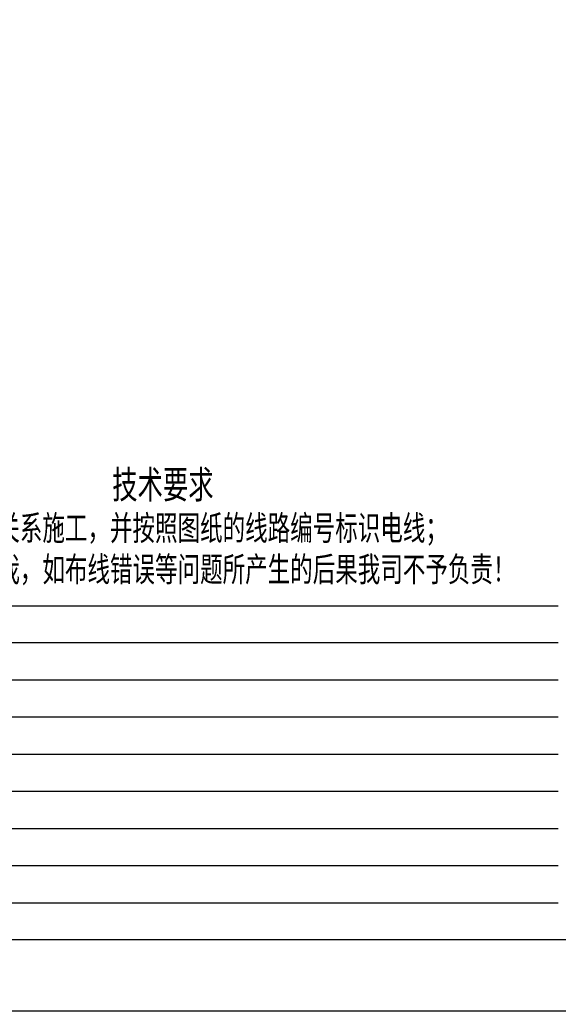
# Model space of a CAD drawing. Header units: millimetres. Extents: x 130143 to 328923, y 19139 to 134795.
# Drawn here: x 152785 to 159743, y 19139 to 31939 of the extents above; entities that cross this region are included whole.
import ezdxf

# ---------------------------------------------------------------- set-up
doc = ezdxf.new("R2010")
doc.units = ezdxf.units.MM
doc.header["$LTSCALE"] = 10
doc.layers.add('邦威智能化', color=7, linetype='Continuous', lineweight=18)
doc.styles.add('仿宋体', font='', dxfattribs={"width": 0.8})
doc.styles.get('仿宋体').set_extended_font_data('宋体')

# ---------------------------------------------------------------- blocks, each defined once
blk = doc.blocks.new('图框')
for points in [[(-2302, 1740), (42698, 1740), (42698, -30260), (-2302, -30260)], [(-802, 590), (41198, 590), (41198, -29110), (-802, -29110)]]:
    blk.add_lwpolyline(points, close=True)

msp = doc.modelspace()

# ---------------------------------------------------------------- linework, layer by layer
at = {"layer": '邦威智能化'}
for p, q in [((131343.24049, 24374.40754, 0), (159743.24049, 24374.40754, 0)), ((131343.24049, 23898.96965, 0), (159743.24049, 23898.96965, 0)), ((131343.24049, 23418.96965, 0), (159743.24049, 23418.96965, 0)), ((131343.24049, 22938.96965, 0), (159743.24049, 22938.96965, 0)), ((131343.24049, 22458.96965, 0), (159743.24049, 22458.96965, 0)), ((131343.24049, 21978.96965, 0), (159743.24049, 21978.96965, 0)), ((131343.24049, 21498.96965, 0), (159743.24049, 21498.96965, 0)), ((131343.24049, 21018.96965, 0), (159743.24049, 21018.96965, 0)), ((131343.24049, 20538.96965, 0), (159743.24049, 20538.96965, 0))]:
    msp.add_line(p, q, dxfattribs=at)

# ---------------------------------------------------------------- block references
at = {"layer": '邦威智能化', "xscale": 0.8000000000029104, "yscale": 0.7999999999992724, "zscale": 0.8}
msp.add_blockref('图框', (131984.48399, 43347.2057, 0), dxfattribs=at)

# ---------------------------------------------------------------- texts
at = {"layer": '邦威智能化', "width": 23665.1200677, "attachment_point": 1, "style": '仿宋体'}
for s, insert, char_height in [('{\\W0.667;\\C1;技术要求}', (153979.11473, 26118.9869, 0), 360), ('{\\W0.667;\\C1;请严格按该图拓扑关系施工，并按照图纸的线路编号标识电线；\\P如因线路无法识别我，如布线错误等问题所产生的后果我司不予负责！}', (150165.73228, 25538.70575, 0), 320)]:
    msp.add_mtext(s, dxfattribs=dict(at, insert=insert, char_height=char_height))

doc.saveas('drawing.dxf')
